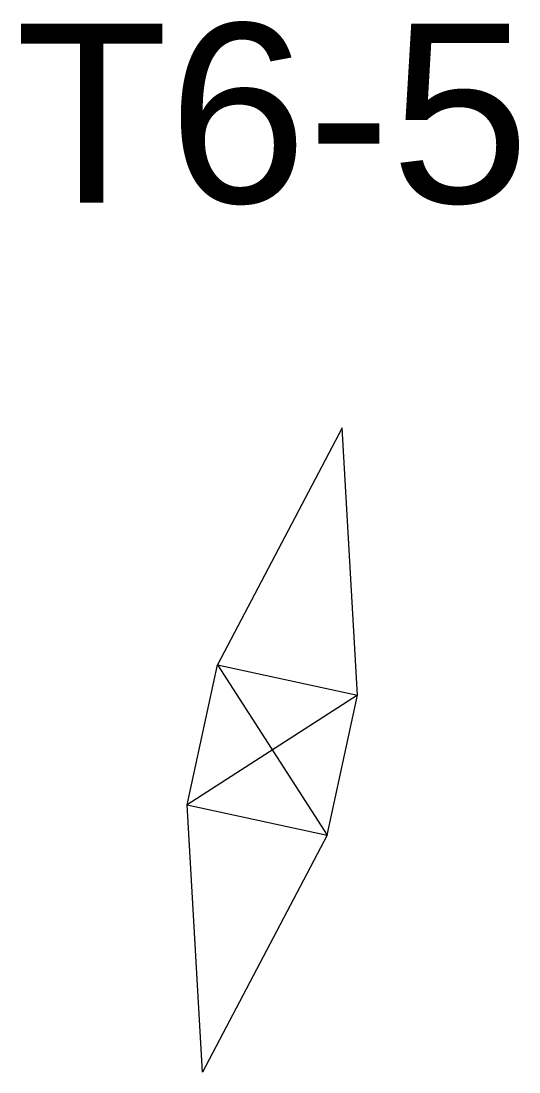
# Model space of a CAD drawing. Header units: metres. Extents: x -4 to 509425, y 7549 to 4732445.
# Drawn here: x 1215.5 to 1222.46, y 7838.19 to 7852.86 of the extents above; entities that cross this region are included whole.
import ezdxf

# ---------------------------------------------------------------- set-up
doc = ezdxf.new("R2010")
doc.units = ezdxf.units.M
doc.header["$LTSCALE"] = 0.01
doc.header["$MEASUREMENT"] = 0
doc.layers.add('Apoyos__ptw_', color=7, linetype='Continuous', lineweight=0)
doc.layers.add('Denominación apoyos__ptw_', color=7, linetype='Continuous', lineweight=0)
doc.styles.get("Standard").update_dxf_attribs({"font": 'arial.ttf'})

msp = doc.modelspace()

# ---------------------------------------------------------------- linework, layer by layer
at = {"layer": 'Apoyos__ptw_', "color": 2, "linetype": 'Continuous', "flags": 128}
msp.add_lwpolyline([(1219.989, 7847.178), (1218.248, 7843.872), (1220.203, 7843.448), (1217.824, 7841.918), (1219.779, 7841.494), (1218.038, 7838.187), (1217.824, 7841.918), (1218.248, 7843.872), (1219.779, 7841.494), (1220.203, 7843.448)], close=True, dxfattribs=at)
msp.add_lwpolyline([(1219.989, 7847.178), (1218.248, 7843.872), (1220.203, 7843.448), (1217.824, 7841.918), (1219.779, 7841.494), (1218.038, 7838.187), (1217.824, 7841.918), (1218.248, 7843.872), (1219.779, 7841.494), (1220.203, 7843.448)], close=True, dxfattribs=at)

# ---------------------------------------------------------------- texts
at = {"layer": 'Denominación apoyos__ptw_', "color": 2, "linetype": 'Continuous', "insert": (1219.014, 7850.283), "char_height": 2.5, "attachment_point": 8, "line_spacing_factor": 0.5}
msp.add_mtext('T6-5', dxfattribs=at)
msp.add_mtext('T6-5', dxfattribs=at)

doc.saveas('drawing.dxf')
